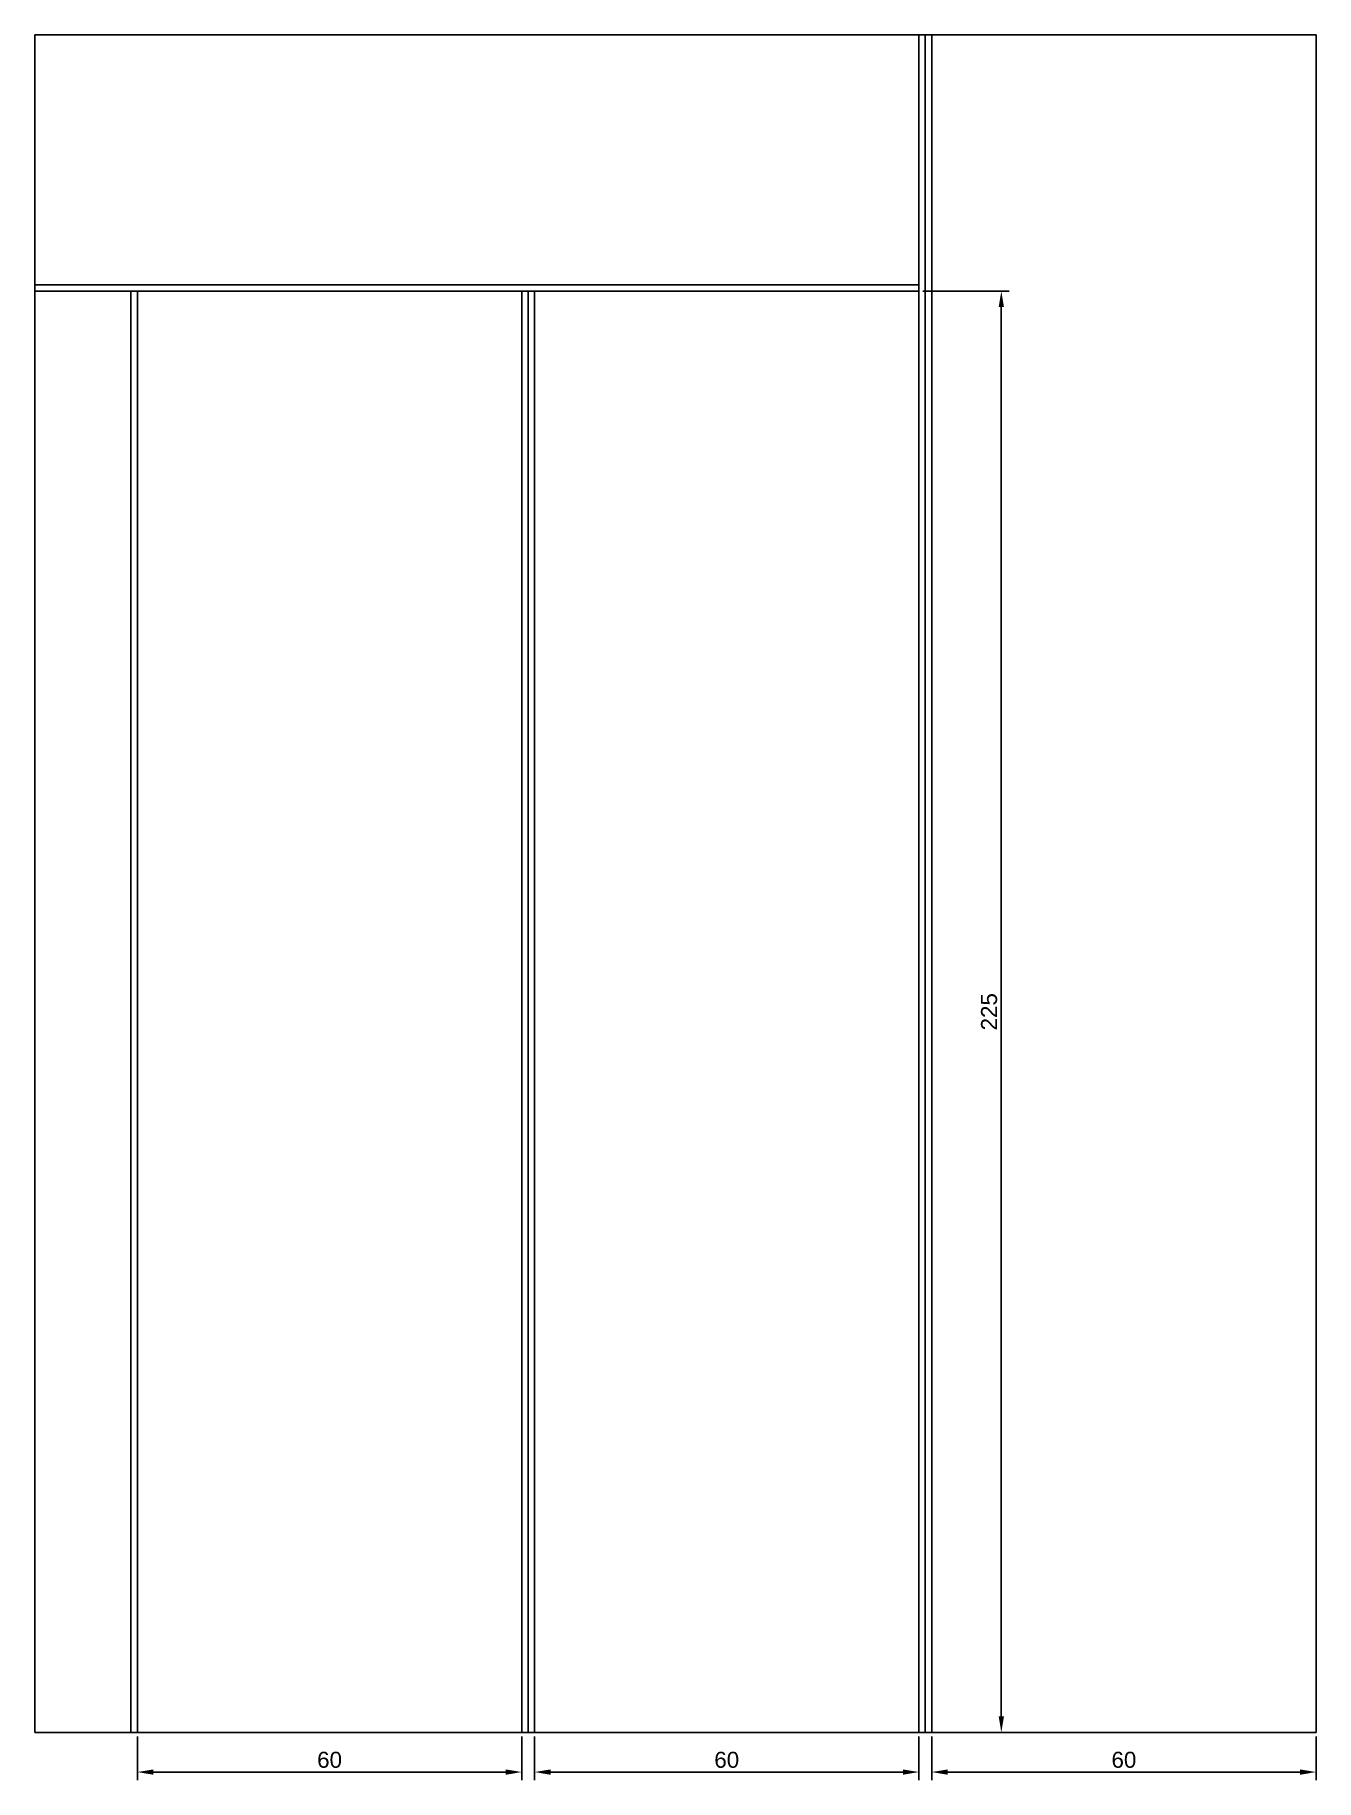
# Model space of a CAD drawing. Header units: millimetres. Extents: x 0 to 200, y -7 to 265.
import ezdxf

# ---------------------------------------------------------------- set-up
doc = ezdxf.new("R2010")
doc.units = ezdxf.units.MM
doc.styles.get("Standard").update_dxf_attribs({"font": 'arial.ttf'})
doc.dimstyles.new('ISO-25', dxfattribs={"dimtxt": 2.5, "dimasz": 2.5, "dimexe": 1.25, "dimexo": 0.625, "dimtad": 1, "dimtxsty": 'Standard', "dimcen": 2.5, "dimadec": 0, "dimazin": 0, "dimtfac": 1, "dimtmove": 0, "dimatfit": 3, "dimfxl": 1, "dimarcsym": 0})

# ---------------------------------------------------------------- blocks, each defined once
blk = doc.blocks.new('*D2')
at = {"color": 0, "lineweight": -2, "transparency": 16777216}
for p, q in [((140, -0.62), (140, -7.44)), ((200, -0.62), (200, -7.44)), ((142.5, -6.19), (197.5, -6.19))]:
    blk.add_line(p, q, dxfattribs=at)
at = {"color": 0, "transparency": 16777216}
for points in [[(142.5, -5.78), (142.5, -6.61), (140, -6.19)], [(197.5, -5.78), (197.5, -6.61), (200, -6.19)]]:
    blk.add_solid(points, dxfattribs=at)
at = {"layer": 'Defpoints', "color": 0, "transparency": 16777216}
for p in [(140, 0), (200, 0), (200, -6.19)]:
    blk.add_point(p, dxfattribs=at)
at = {"color": 0, "transparency": 16777216, "insert": (170, -4.29), "char_height": 2.5, "attachment_point": 5}
blk.add_mtext('60', dxfattribs=at)
blk = doc.blocks.new('*D3')
at = {"color": 0, "lineweight": -2, "transparency": 16777216}
for p, q in [((78, -0.62), (78, -7.44)), ((138, -0.62), (138, -7.44)), ((80.5, -6.19), (135.5, -6.19))]:
    blk.add_line(p, q, dxfattribs=at)
at = {"color": 0, "transparency": 16777216}
for points in [[(80.5, -5.78), (80.5, -6.61), (78, -6.19)], [(135.5, -5.78), (135.5, -6.61), (138, -6.19)]]:
    blk.add_solid(points, dxfattribs=at)
at = {"layer": 'Defpoints', "color": 0, "transparency": 16777216}
for p in [(78, 0), (138, 0), (138, -6.19)]:
    blk.add_point(p, dxfattribs=at)
at = {"color": 0, "transparency": 16777216, "insert": (108, -4.29), "char_height": 2.5, "attachment_point": 5}
blk.add_mtext('60', dxfattribs=at)
blk = doc.blocks.new('*D4')
at = {"color": 0, "lineweight": -2, "transparency": 16777216}
for p, q in [((16, -0.62), (16, -7.44)), ((76, -0.62), (76, -7.44)), ((73.5, -6.19), (18.5, -6.19))]:
    blk.add_line(p, q, dxfattribs=at)
at = {"color": 0, "transparency": 16777216}
for points in [[(18.5, -5.78), (18.5, -6.61), (16, -6.19)], [(73.5, -5.78), (73.5, -6.61), (76, -6.19)]]:
    blk.add_solid(points, dxfattribs=at)
at = {"layer": 'Defpoints', "color": 0, "transparency": 16777216}
for p in [(16, 0), (76, 0), (16, -6.19)]:
    blk.add_point(p, dxfattribs=at)
at = {"color": 0, "transparency": 16777216, "insert": (46, -4.29), "char_height": 2.5, "attachment_point": 5}
blk.add_mtext('60', dxfattribs=at)
blk = doc.blocks.new('*D8')
at = {"color": 0, "lineweight": -2, "transparency": 16777216}
for p, q in [((138.62, 225), (152.11, 225)), ((150.86, 222.5), (150.86, 2.5)), ((138.62, 0), (152.11, 0))]:
    blk.add_line(p, q, dxfattribs=at)
at = {"color": 0, "transparency": 16777216}
for points in [[(150.45, 222.5), (151.28, 222.5), (150.86, 225)], [(150.45, 2.5), (151.28, 2.5), (150.86, 0)]]:
    blk.add_solid(points, dxfattribs=at)
at = {"layer": 'Defpoints', "color": 0, "transparency": 16777216}
for p in [(138, 225), (138, 0), (150.86, 0)]:
    blk.add_point(p, dxfattribs=at)
at = {"color": 0, "transparency": 16777216, "insert": (148.96, 112.5), "char_height": 2.5, "attachment_point": 5, "rotation": 90}
blk.add_mtext('225', dxfattribs=at)

msp = doc.modelspace()

# ---------------------------------------------------------------- linework, layer by layer
for p, q in [((139, 265), (138, 265)), ((138, 0), (138, 265)), ((140, 265), (139, 265)), ((139, 0), (139, 265)), ((0, 225), (0, 226)), ((138, 226), (0, 226)), ((78, 225), (0, 225)), ((16, 225), (15, 225)), ((15, 225), (15, 0)), ((77, 225), (76, 225)), ((76, 0), (76, 225)), ((78, 225), (77, 225)), ((77, 225), (77, 0)), ((138, 225), (138, 226)), ((16, 0), (15, 0)), ((77, 0), (76, 0)), ((78, 0), (77, 0)), ((139, 0), (138, 0)), ((140, 0), (139, 0))]:
    msp.add_line(p, q)
for points in [[(200, 0), (200, 265), (0, 265), (0, 0)], [(200, 0), (200, 265), (140, 265), (140, 0)], [(76, 0), (76, 225), (16, 225), (16, 0)], [(138, 0), (138, 225), (78, 225), (78, 0)]]:
    msp.add_lwpolyline(points, close=True)

# ---------------------------------------------------------------- dimensions: what is measured, and where the dimension line sits
for base, p1, p2, angle, picture, middle in [((150.863, 0), (138, 225), (138, 0), 90, '*D8', (148.962, 112.5)), ((16, -6.195), (76, 0), (16, 0), 180, '*D4', (46, -4.293)), ((138, -6.195), (78, 0), (138, 0), 180, '*D3', (108, -4.293)), ((200, -6.195), (140, 0), (200, 0), 180, '*D2', (170, -4.293))]:
    dim = msp.add_linear_dim(base=base, p1=p1, p2=p2, angle=angle, dimstyle='ISO-25')
    dim.commit()
    dim.dimension.update_dxf_attribs({"geometry": picture, "text_midpoint": middle})

doc.saveas('drawing.dxf')
